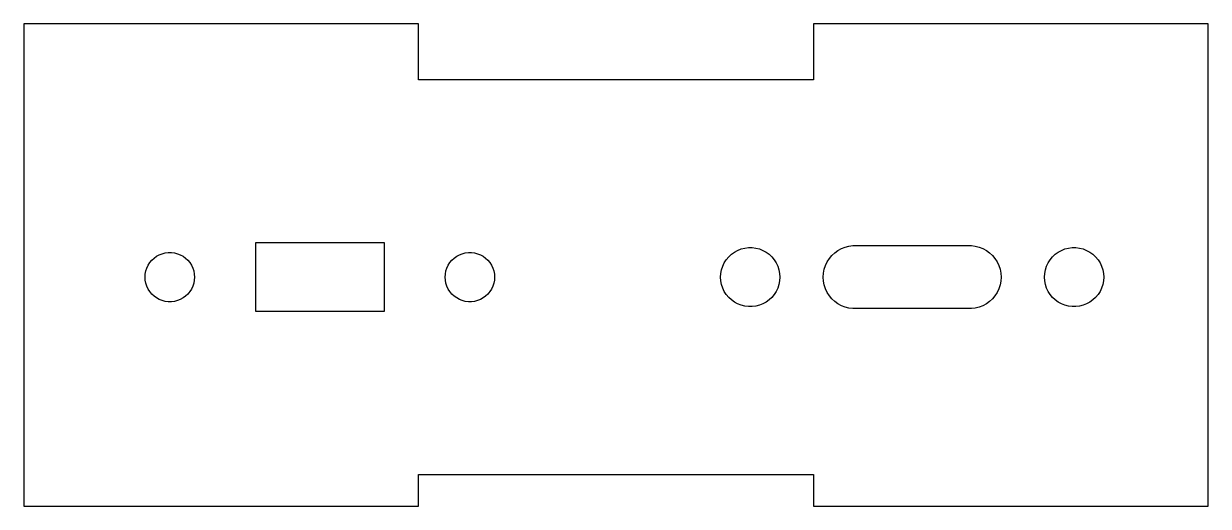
# Model space of a CAD drawing. Extents: x 0 to 60, y 0 to 24.5.
import ezdxf

# ---------------------------------------------------------------- set-up
doc = ezdxf.new("R2010")
doc.units = 0
doc.layers.get('0').update_dxf_attribs({"linetype": 'CONTINUOUS'})

msp = doc.modelspace()

# ---------------------------------------------------------------- linework, layer by layer
for points in [[(20, 1.61), (40, 1.61), (40, -0.01), (60, -0.01), (60, 24.46), (40, 24.46), (40, 21.61), (20, 21.61), (20, 24.46), (0, 24.46), (0, -0.01), (20, -0.01)], [(11.75, 9.86), (11.75, 13.36), (18.25, 13.36), (18.25, 9.86)], [(41.9995, 10.0132), (41.8002, 10.0383), (41.6056, 10.0883), (41.4188, 10.1623), (41.2427, 10.2591), (41.0801, 10.3772), (40.9337, 10.5147), (40.8056, 10.6695), (40.6979, 10.8392), (40.6124, 11.021), (40.5503, 11.2121), (40.5126, 11.4095), (40.5, 11.61), (40.5126, 11.8105), (40.5503, 12.0079), (40.6124, 12.199), (40.6979, 12.3808), (40.8056, 12.5505), (40.9337, 12.7053), (41.0801, 12.8428), (41.2427, 12.9609), (41.4188, 13.0577), (41.6056, 13.1317), (41.8002, 13.1817), (41.9995, 13.2068), (48.0005, 13.2068), (48.1998, 13.1817), (48.3944, 13.1317), (48.5812, 13.0577), (48.7573, 12.9609), (48.9199, 12.8428), (49.0663, 12.7053), (49.1944, 12.5505), (49.3021, 12.3808), (49.3876, 12.199), (49.4497, 12.0079), (49.4874, 11.8105), (49.5, 11.61), (49.4874, 11.4095), (49.4497, 11.2121), (49.3876, 11.021), (49.3021, 10.8392), (49.1944, 10.6695), (49.0663, 10.5147), (48.9199, 10.3772), (48.7573, 10.2591), (48.5812, 10.1623), (48.3944, 10.0883), (48.1998, 10.0383), (48.0005, 10.0132)], [(7.32151, 10.3625), (7.16577, 10.3821), (7.01373, 10.4212), (6.86778, 10.479), (6.73022, 10.5546), (6.60322, 10.6469), (6.48879, 10.7543), (6.38873, 10.8753), (6.30462, 11.0078), (6.23778, 11.1498), (6.18927, 11.2991), (6.15986, 11.4533), (6.15, 11.61), (6.15986, 11.7667), (6.18927, 11.9209), (6.23778, 12.0702), (6.30462, 12.2122), (6.38873, 12.3447), (6.48879, 12.4657), (6.60322, 12.5731), (6.73022, 12.6654), (6.86778, 12.741), (7.01373, 12.7988), (7.16577, 12.8379), (7.32151, 12.8575), (7.47849, 12.8575), (7.63423, 12.8379), (7.78627, 12.7988), (7.93222, 12.741), (8.06978, 12.6654), (8.19678, 12.5731), (8.31121, 12.4657), (8.41127, 12.3447), (8.49538, 12.2122), (8.56222, 12.0702), (8.61073, 11.9209), (8.64014, 11.7667), (8.65, 11.61), (8.64014, 11.4533), (8.61073, 11.2991), (8.56222, 11.1498), (8.49538, 11.0078), (8.41127, 10.8753), (8.31121, 10.7543), (8.19678, 10.6469), (8.06978, 10.5546), (7.93222, 10.479), (7.78627, 10.4212), (7.63423, 10.3821), (7.47849, 10.3625)], [(22.5215, 10.3625), (22.3658, 10.3821), (22.2137, 10.4212), (22.0678, 10.479), (21.9302, 10.5546), (21.8032, 10.6469), (21.6888, 10.7543), (21.5887, 10.8753), (21.5046, 11.0078), (21.4378, 11.1498), (21.3893, 11.2991), (21.3599, 11.4533), (21.35, 11.61), (21.3599, 11.7667), (21.3893, 11.9209), (21.4378, 12.0702), (21.5046, 12.2122), (21.5887, 12.3447), (21.6888, 12.4657), (21.8032, 12.5731), (21.9302, 12.6654), (22.0678, 12.741), (22.2137, 12.7988), (22.3658, 12.8379), (22.5215, 12.8575), (22.6785, 12.8575), (22.8342, 12.8379), (22.9863, 12.7988), (23.1322, 12.741), (23.2698, 12.6654), (23.3968, 12.5731), (23.5112, 12.4657), (23.6113, 12.3447), (23.6954, 12.2122), (23.7622, 12.0702), (23.8107, 11.9209), (23.8401, 11.7667), (23.85, 11.61), (23.8401, 11.4533), (23.8107, 11.2991), (23.7622, 11.1498), (23.6954, 11.0078), (23.6113, 10.8753), (23.5112, 10.7543), (23.3968, 10.6469), (23.2698, 10.5546), (23.1322, 10.479), (22.9863, 10.4212), (22.8342, 10.3821), (22.6785, 10.3625)], [(36.7058, 10.113), (36.5189, 10.1366), (36.3365, 10.1834), (36.1613, 10.2528), (35.9963, 10.3435), (35.8439, 10.4542), (35.7065, 10.5832), (35.5865, 10.7283), (35.4855, 10.8874), (35.4053, 11.0578), (35.3471, 11.237), (35.3118, 11.422), (35.3, 11.61), (35.3118, 11.798), (35.3471, 11.983), (35.4053, 12.1622), (35.4855, 12.3326), (35.5865, 12.4917), (35.7065, 12.6368), (35.8439, 12.7658), (35.9963, 12.8765), (36.1613, 12.9672), (36.3365, 13.0366), (36.5189, 13.0834), (36.7058, 13.107), (36.8942, 13.107), (37.0811, 13.0834), (37.2635, 13.0366), (37.4387, 12.9672), (37.6037, 12.8765), (37.7561, 12.7658), (37.8935, 12.6368), (38.0135, 12.4917), (38.1145, 12.3326), (38.1947, 12.1622), (38.2529, 11.983), (38.2882, 11.798), (38.3, 11.61), (38.2882, 11.422), (38.2529, 11.237), (38.1947, 11.0578), (38.1145, 10.8874), (38.0135, 10.7283), (37.8935, 10.5832), (37.7561, 10.4542), (37.6037, 10.3435), (37.4387, 10.2528), (37.2635, 10.1834), (37.0811, 10.1366), (36.8942, 10.113)], [(53.1058, 10.113), (52.9189, 10.1366), (52.7365, 10.1834), (52.5613, 10.2528), (52.3963, 10.3435), (52.2439, 10.4542), (52.1065, 10.5832), (51.9865, 10.7283), (51.8855, 10.8874), (51.8053, 11.0578), (51.7471, 11.237), (51.7118, 11.422), (51.7, 11.61), (51.7118, 11.798), (51.7471, 11.983), (51.8053, 12.1622), (51.8855, 12.3326), (51.9865, 12.4917), (52.1065, 12.6368), (52.2439, 12.7658), (52.3963, 12.8765), (52.5613, 12.9672), (52.7365, 13.0366), (52.9189, 13.0834), (53.1058, 13.107), (53.2942, 13.107), (53.4811, 13.0834), (53.6635, 13.0366), (53.8387, 12.9672), (54.0037, 12.8765), (54.1561, 12.7658), (54.2935, 12.6368), (54.4135, 12.4917), (54.5145, 12.3326), (54.5947, 12.1622), (54.6529, 11.983), (54.6882, 11.798), (54.7, 11.61), (54.6882, 11.422), (54.6529, 11.237), (54.5947, 11.0578), (54.5145, 10.8874), (54.4135, 10.7283), (54.2935, 10.5832), (54.1561, 10.4542), (54.0037, 10.3435), (53.8387, 10.2528), (53.6635, 10.1834), (53.4811, 10.1366), (53.2942, 10.113)]]:
    msp.add_lwpolyline(points, close=True)

doc.saveas('drawing.dxf')
